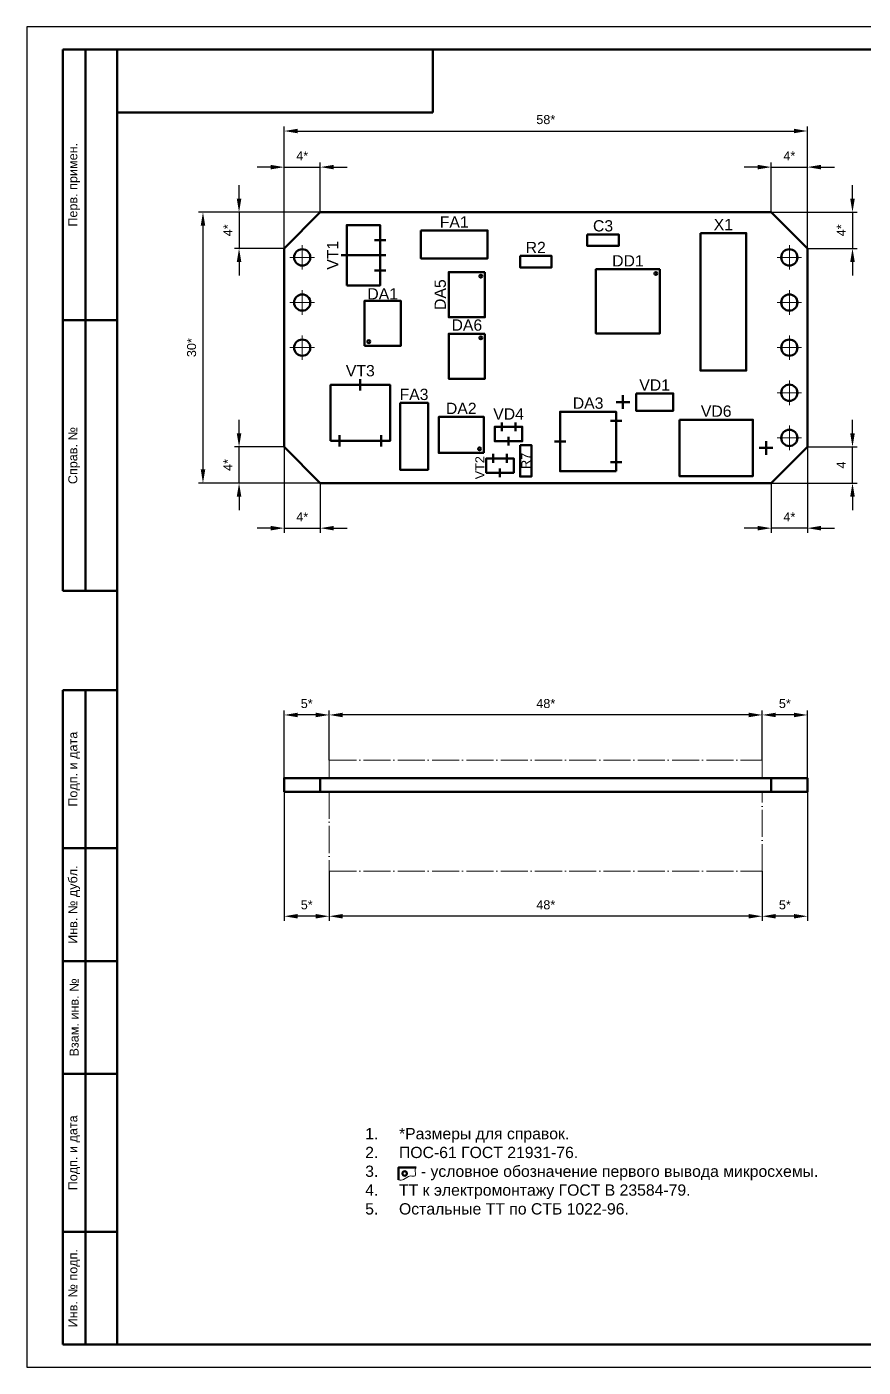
# Model space of a CAD drawing. Header units: millimetres. Extents: x 0 to 420, y 0 to 297.
# Drawn here: x 0 to 185.4, y 0 to 297 of the extents above; entities that cross this region are included whole.
import ezdxf

# ---------------------------------------------------------------- set-up
doc = ezdxf.new("R2010")
doc.units = ezdxf.units.MM
doc.header["$LTSCALE"] = 0.5
doc.linetypes.add('ACAD_ISO04W100', pattern=[30, 24, -3, 0, -3])
for name, color, linetype, lineweight in [('Оси', 6, 'Continuous', 13), ('Размеры', 3, 'Continuous', 13), ('Сплошная основная толстая', 4, 'Continuous', 50), ('Сплошная основная тонкая', 5, 'Continuous', 13), ('Текст', 2, 'Continuous', 50), ('Штамп', 7, 'Continuous', 50), ('Штрихпунктирная тонкая', 6, 'ACAD_ISO04W100', 13)]:
    doc.layers.add(name, color=color, linetype=linetype, lineweight=lineweight)
doc.styles.get("Standard").update_dxf_attribs({"font": 'ARIAL.TTF', "height": 2})
doc.dimstyles.new('ГОСТ', dxfattribs={"dimtxt": 2.5, "dimasz": 3, "dimexe": 1, "dimexo": 0, "dimgap": 1.5, "dimtad": 1, "dimlfac": 0.5, "dimtxsty": 'Standard', "dimcen": 0, "dimdle": 1.25, "dimadec": 0, "dimazin": 2, "dimtfac": 0.75, "dimtmove": 0, "dimatfit": 3, "dimldrblk": 'DOT', "dimfxl": 0, "dimtvp": 1.5, "dimtolj": 1, "dimtzin": 0, "dimarcsym": 0})

# ---------------------------------------------------------------- blocks, each defined once
blk = doc.blocks.new('*D48')
at = {"layer": 'Defpoints', "color": 0, "ltscale": 0.5}
for p in [(65.06, 265.91), (65.06, 255.91), (57.06, 247.91)]:
    blk.add_point(p, dxfattribs=at)
at = {"layer": 'Размеры', "color": 0, "lineweight": -2, "ltscale": 0.5}
for p, q in [((54.06, 265.91), (51.06, 265.91)), ((57.06, 247.91), (57.06, 266.91)), ((57.06, 265.91), (65.06, 265.91)), ((65.06, 255.91), (65.06, 266.91)), ((68.06, 265.91), (71.06, 265.91))]:
    blk.add_line(p, q, dxfattribs=at)
at = {"layer": 'Размеры', "color": 0, "ltscale": 0.5}
for points in [[(54.06, 266.41), (54.06, 265.41), (57.06, 265.91)], [(68.06, 266.41), (68.06, 265.41), (65.06, 265.91)]]:
    blk.add_solid(points, dxfattribs=at)
at = {"layer": 'Размеры', "color": 0, "ltscale": 0.5, "insert": (61.06, 268.41), "char_height": 2, "attachment_point": 5}
blk.add_mtext('\\A1;4*', dxfattribs=at)
blk = doc.blocks.new('_Dot')
at = {"color": 0, "linetype": 'ByBlock', "lineweight": -2}
blk.add_line((-0.5, 0), (-1, 0), dxfattribs=at)
at = {"color": 0, "linetype": 'ByBlock', "const_width": 0.5}
blk.add_lwpolyline([(-0.25, 0, 1), (0.25, 0, 1)], format="xyb", close=True, dxfattribs=at)
blk = doc.blocks.new('*D49')
at = {"layer": 'Defpoints', "color": 0, "ltscale": 0.5}
for p in [(65.06, 255.91), (47.06, 247.91), (57.06, 247.91)]:
    blk.add_point(p, dxfattribs=at)
at = {"layer": 'Размеры', "color": 0, "lineweight": -2, "ltscale": 0.5}
for p, q in [((47.06, 258.91), (47.06, 261.91)), ((65.06, 255.91), (46.06, 255.91)), ((47.06, 255.91), (47.06, 247.91)), ((57.06, 247.91), (46.06, 247.91)), ((47.06, 244.91), (47.06, 241.91))]:
    blk.add_line(p, q, dxfattribs=at)
at = {"layer": 'Размеры', "color": 0, "ltscale": 0.5}
for points in [[(46.56, 258.91), (47.56, 258.91), (47.06, 255.91)], [(46.56, 244.91), (47.56, 244.91), (47.06, 247.91)]]:
    blk.add_solid(points, dxfattribs=at)
at = {"layer": 'Размеры', "color": 0, "ltscale": 0.5, "insert": (44.56, 251.91), "char_height": 2, "attachment_point": 5, "rotation": 90}
blk.add_mtext('\\A1;4*', dxfattribs=at)
blk = doc.blocks.new('*D50')
at = {"layer": 'Defpoints', "color": 0, "ltscale": 0.5}
for p in [(173.06, 265.91), (165.06, 255.91), (173.06, 247.91)]:
    blk.add_point(p, dxfattribs=at)
at = {"layer": 'Размеры', "color": 0, "lineweight": -2, "ltscale": 0.5}
for p, q in [((162.06, 265.91), (159.06, 265.91)), ((165.06, 255.91), (165.06, 266.91)), ((165.06, 265.91), (173.06, 265.91)), ((173.06, 247.91), (173.06, 266.91)), ((176.06, 265.91), (179.06, 265.91))]:
    blk.add_line(p, q, dxfattribs=at)
at = {"layer": 'Размеры', "color": 0, "ltscale": 0.5}
for points in [[(162.06, 266.41), (162.06, 265.41), (165.06, 265.91)], [(176.06, 266.41), (176.06, 265.41), (173.06, 265.91)]]:
    blk.add_solid(points, dxfattribs=at)
at = {"layer": 'Размеры', "color": 0, "ltscale": 0.5, "insert": (169.06, 268.41), "char_height": 2, "attachment_point": 5}
blk.add_mtext('\\A1;4*', dxfattribs=at)
blk = doc.blocks.new('*D51')
at = {"layer": 'Defpoints', "color": 0, "ltscale": 0.5}
for p in [(165.06, 255.91), (173.06, 247.91), (183.06, 247.91)]:
    blk.add_point(p, dxfattribs=at)
at = {"layer": 'Размеры', "color": 0, "lineweight": -2, "ltscale": 0.5}
for p, q in [((183.06, 258.91), (183.06, 261.91)), ((165.06, 255.91), (184.06, 255.91)), ((183.06, 255.91), (183.06, 247.91)), ((173.06, 247.91), (184.06, 247.91)), ((183.06, 244.91), (183.06, 241.91))]:
    blk.add_line(p, q, dxfattribs=at)
at = {"layer": 'Размеры', "color": 0, "ltscale": 0.5}
for points in [[(182.56, 258.91), (183.56, 258.91), (183.06, 255.91)], [(182.56, 244.91), (183.56, 244.91), (183.06, 247.91)]]:
    blk.add_solid(points, dxfattribs=at)
at = {"layer": 'Размеры', "color": 0, "ltscale": 0.5, "insert": (180.56, 251.91), "char_height": 2, "attachment_point": 5, "rotation": 90}
blk.add_mtext('\\A1;4*', dxfattribs=at)
blk = doc.blocks.new('*D52')
at = {"layer": 'Defpoints', "color": 0, "ltscale": 0.5}
for p in [(173.06, 203.91), (183.06, 203.91), (165.06, 195.91)]:
    blk.add_point(p, dxfattribs=at)
at = {"layer": 'Размеры', "color": 0, "lineweight": -2, "ltscale": 0.5}
for p, q in [((183.06, 206.91), (183.06, 209.91)), ((173.06, 203.91), (184.06, 203.91)), ((183.06, 195.91), (183.06, 203.91)), ((165.06, 195.91), (184.06, 195.91)), ((183.06, 192.91), (183.06, 189.91))]:
    blk.add_line(p, q, dxfattribs=at)
at = {"layer": 'Размеры', "color": 0, "ltscale": 0.5}
for points in [[(182.56, 206.91), (183.56, 206.91), (183.06, 203.91)], [(182.56, 192.91), (183.56, 192.91), (183.06, 195.91)]]:
    blk.add_solid(points, dxfattribs=at)
at = {"layer": 'Размеры', "color": 0, "ltscale": 0.5, "insert": (180.56, 199.91), "char_height": 2, "attachment_point": 5, "rotation": 90}
blk.add_mtext('\\A1;4', dxfattribs=at)
blk = doc.blocks.new('*D53')
at = {"layer": 'Defpoints', "color": 0, "ltscale": 0.5}
for p in [(173.06, 203.91), (165.06, 195.91), (165.06, 185.91)]:
    blk.add_point(p, dxfattribs=at)
at = {"layer": 'Размеры', "color": 0, "lineweight": -2, "ltscale": 0.5}
for p, q in [((173.06, 203.91), (173.06, 184.91)), ((165.06, 195.91), (165.06, 184.91)), ((162.06, 185.91), (159.06, 185.91)), ((173.06, 185.91), (165.06, 185.91)), ((176.06, 185.91), (179.06, 185.91))]:
    blk.add_line(p, q, dxfattribs=at)
at = {"layer": 'Размеры', "color": 0, "ltscale": 0.5}
for points in [[(162.06, 186.41), (162.06, 185.41), (165.06, 185.91)], [(176.06, 186.41), (176.06, 185.41), (173.06, 185.91)]]:
    blk.add_solid(points, dxfattribs=at)
at = {"layer": 'Размеры', "color": 0, "ltscale": 0.5, "insert": (169.06, 188.41), "char_height": 2, "attachment_point": 5}
blk.add_mtext('\\A1;4*', dxfattribs=at)
blk = doc.blocks.new('*D54')
at = {"layer": 'Defpoints', "color": 0, "ltscale": 0.5}
for p in [(47.06, 203.91), (57.06, 203.91), (65.06, 195.91)]:
    blk.add_point(p, dxfattribs=at)
at = {"layer": 'Размеры', "color": 0, "lineweight": -2, "ltscale": 0.5}
for p, q in [((47.06, 206.91), (47.06, 209.91)), ((57.06, 203.91), (46.06, 203.91)), ((47.06, 195.91), (47.06, 203.91)), ((65.06, 195.91), (46.06, 195.91)), ((47.06, 192.91), (47.06, 189.91))]:
    blk.add_line(p, q, dxfattribs=at)
at = {"layer": 'Размеры', "color": 0, "ltscale": 0.5}
for points in [[(46.56, 206.91), (47.56, 206.91), (47.06, 203.91)], [(46.56, 192.91), (47.56, 192.91), (47.06, 195.91)]]:
    blk.add_solid(points, dxfattribs=at)
at = {"layer": 'Размеры', "color": 0, "ltscale": 0.5, "insert": (44.56, 199.91), "char_height": 2, "attachment_point": 5, "rotation": 90}
blk.add_mtext('\\A1;4*', dxfattribs=at)
blk = doc.blocks.new('*D55')
at = {"layer": 'Defpoints', "color": 0, "ltscale": 0.5}
for p in [(57.06, 203.91), (65.06, 195.91), (65.06, 185.91)]:
    blk.add_point(p, dxfattribs=at)
at = {"layer": 'Размеры', "color": 0, "lineweight": -2, "ltscale": 0.5}
for p, q in [((57.06, 203.91), (57.06, 184.91)), ((65.06, 195.91), (65.06, 184.91)), ((54.06, 185.91), (51.06, 185.91)), ((57.06, 185.91), (65.06, 185.91)), ((68.06, 185.91), (71.06, 185.91))]:
    blk.add_line(p, q, dxfattribs=at)
at = {"layer": 'Размеры', "color": 0, "ltscale": 0.5}
for points in [[(54.06, 186.41), (54.06, 185.41), (57.06, 185.91)], [(68.06, 186.41), (68.06, 185.41), (65.06, 185.91)]]:
    blk.add_solid(points, dxfattribs=at)
at = {"layer": 'Размеры', "color": 0, "ltscale": 0.5, "insert": (61.06, 188.41), "char_height": 2, "attachment_point": 5}
blk.add_mtext('\\A1;4*', dxfattribs=at)
blk = doc.blocks.new('*D56')
at = {"layer": 'Defpoints', "color": 0, "ltscale": 0.5}
for p in [(173.06, 273.91), (57.06, 247.91), (173.06, 247.91)]:
    blk.add_point(p, dxfattribs=at)
at = {"layer": 'Размеры', "color": 0, "lineweight": -2, "ltscale": 0.5}
for p, q in [((57.06, 247.91), (57.06, 274.91)), ((60.06, 273.91), (170.06, 273.91)), ((173.06, 247.91), (173.06, 274.91))]:
    blk.add_line(p, q, dxfattribs=at)
at = {"layer": 'Размеры', "color": 0, "ltscale": 0.5}
for points in [[(60.06, 274.41), (60.06, 273.41), (57.06, 273.91)], [(170.06, 274.41), (170.06, 273.41), (173.06, 273.91)]]:
    blk.add_solid(points, dxfattribs=at)
at = {"layer": 'Размеры', "color": 0, "ltscale": 0.5, "insert": (115.06, 276.43), "char_height": 2, "attachment_point": 5}
blk.add_mtext('\\A1;58*', dxfattribs=at)
blk = doc.blocks.new('*D57')
at = {"layer": 'Defpoints', "color": 0, "ltscale": 0.5}
for p in [(65.06, 255.91), (39.06, 195.91), (65.06, 195.91)]:
    blk.add_point(p, dxfattribs=at)
at = {"layer": 'Размеры', "color": 0, "lineweight": -2, "ltscale": 0.5}
for p, q in [((65.06, 255.91), (38.06, 255.91)), ((39.06, 252.91), (39.06, 198.91)), ((65.06, 195.91), (38.06, 195.91))]:
    blk.add_line(p, q, dxfattribs=at)
at = {"layer": 'Размеры', "color": 0, "ltscale": 0.5}
for points in [[(38.56, 252.91), (39.56, 252.91), (39.06, 255.91)], [(38.56, 198.91), (39.56, 198.91), (39.06, 195.91)]]:
    blk.add_solid(points, dxfattribs=at)
at = {"layer": 'Размеры', "color": 0, "ltscale": 0.5, "insert": (36.54, 225.91), "char_height": 2, "attachment_point": 5, "rotation": 90}
blk.add_mtext('\\A1;30*', dxfattribs=at)
blk = doc.blocks.new('*D67')
at = {"layer": 'Defpoints', "color": 0, "ltscale": 0.5}
for p in [(163.06, 144.52), (163.06, 134.52), (173.06, 130.52)]:
    blk.add_point(p, dxfattribs=at)
at = {"layer": 'Размеры', "color": 0, "lineweight": -2, "ltscale": 0.5}
for p, q in [((163.06, 134.52), (163.06, 145.52)), ((170.06, 144.52), (166.06, 144.52)), ((173.06, 130.52), (173.06, 145.52))]:
    blk.add_line(p, q, dxfattribs=at)
at = {"layer": 'Размеры', "color": 0, "ltscale": 0.5}
for points in [[(166.06, 145.02), (166.06, 144.02), (163.06, 144.52)], [(170.06, 145.02), (170.06, 144.02), (173.06, 144.52)]]:
    blk.add_solid(points, dxfattribs=at)
at = {"layer": 'Размеры', "color": 0, "ltscale": 0.5, "insert": (168.06, 147.04), "char_height": 2, "attachment_point": 5}
blk.add_mtext('\\A1;5*', dxfattribs=at)
blk = doc.blocks.new('*D68')
at = {"layer": 'Defpoints', "color": 0, "ltscale": 0.5}
for p in [(67.06, 144.52), (67.06, 134.52), (163.06, 134.52)]:
    blk.add_point(p, dxfattribs=at)
at = {"layer": 'Размеры', "color": 0, "lineweight": -2, "ltscale": 0.5}
for p, q in [((67.06, 134.52), (67.06, 145.52)), ((160.06, 144.52), (70.06, 144.52)), ((163.06, 134.52), (163.06, 145.52))]:
    blk.add_line(p, q, dxfattribs=at)
at = {"layer": 'Размеры', "color": 0, "ltscale": 0.5}
for points in [[(70.06, 145.02), (70.06, 144.02), (67.06, 144.52)], [(160.06, 145.02), (160.06, 144.02), (163.06, 144.52)]]:
    blk.add_solid(points, dxfattribs=at)
at = {"layer": 'Размеры', "color": 0, "ltscale": 0.5, "insert": (115.06, 147.04), "char_height": 2, "attachment_point": 5}
blk.add_mtext('\\A1;48*', dxfattribs=at)
blk = doc.blocks.new('*D69')
at = {"layer": 'Defpoints', "color": 0, "ltscale": 0.5}
for p in [(57.06, 144.52), (67.06, 134.52), (57.06, 130.52)]:
    blk.add_point(p, dxfattribs=at)
at = {"layer": 'Размеры', "color": 0, "lineweight": -2, "ltscale": 0.5}
for p, q in [((57.06, 130.52), (57.06, 145.52)), ((64.06, 144.52), (60.06, 144.52)), ((67.06, 134.52), (67.06, 145.52))]:
    blk.add_line(p, q, dxfattribs=at)
at = {"layer": 'Размеры', "color": 0, "ltscale": 0.5}
for points in [[(60.06, 145.02), (60.06, 144.02), (57.06, 144.52)], [(64.06, 145.02), (64.06, 144.02), (67.06, 144.52)]]:
    blk.add_solid(points, dxfattribs=at)
at = {"layer": 'Размеры', "color": 0, "ltscale": 0.5, "insert": (62.06, 147.04), "char_height": 2, "attachment_point": 5}
blk.add_mtext('\\A1;5*', dxfattribs=at)
blk = doc.blocks.new('*D70')
at = {"layer": 'Defpoints', "color": 0, "ltscale": 0.5}
for p in [(173.06, 127.52), (163.06, 109.92), (163.06, 99.92)]:
    blk.add_point(p, dxfattribs=at)
at = {"layer": 'Размеры', "color": 0, "lineweight": -2, "ltscale": 0.5}
for p, q in [((173.06, 127.52), (173.06, 98.92)), ((163.06, 109.92), (163.06, 98.92)), ((170.06, 99.92), (166.06, 99.92))]:
    blk.add_line(p, q, dxfattribs=at)
at = {"layer": 'Размеры', "color": 0, "ltscale": 0.5}
for points in [[(166.06, 100.42), (166.06, 99.42), (163.06, 99.92)], [(170.06, 100.42), (170.06, 99.42), (173.06, 99.92)]]:
    blk.add_solid(points, dxfattribs=at)
at = {"layer": 'Размеры', "color": 0, "ltscale": 0.5, "insert": (168.06, 102.44), "char_height": 2, "attachment_point": 5}
blk.add_mtext('\\A1;5*', dxfattribs=at)
blk = doc.blocks.new('*D71')
at = {"layer": 'Defpoints', "color": 0, "ltscale": 0.5}
for p in [(67.06, 109.92), (163.06, 109.92), (67.06, 99.92)]:
    blk.add_point(p, dxfattribs=at)
at = {"layer": 'Размеры', "color": 0, "lineweight": -2, "ltscale": 0.5}
for p, q in [((67.06, 109.92), (67.06, 98.92)), ((163.06, 109.92), (163.06, 98.92)), ((160.06, 99.92), (70.06, 99.92))]:
    blk.add_line(p, q, dxfattribs=at)
at = {"layer": 'Размеры', "color": 0, "ltscale": 0.5}
for points in [[(70.06, 100.42), (70.06, 99.42), (67.06, 99.92)], [(160.06, 100.42), (160.06, 99.42), (163.06, 99.92)]]:
    blk.add_solid(points, dxfattribs=at)
at = {"layer": 'Размеры', "color": 0, "ltscale": 0.5, "insert": (115.06, 102.44), "char_height": 2, "attachment_point": 5}
blk.add_mtext('\\A1;48*', dxfattribs=at)
blk = doc.blocks.new('*D72')
at = {"layer": 'Defpoints', "color": 0, "ltscale": 0.5}
for p in [(57.06, 127.52), (67.06, 109.92), (57.06, 99.92)]:
    blk.add_point(p, dxfattribs=at)
at = {"layer": 'Размеры', "color": 0, "lineweight": -2, "ltscale": 0.5}
for p, q in [((57.06, 127.52), (57.06, 98.92)), ((67.06, 109.92), (67.06, 98.92)), ((64.06, 99.92), (60.06, 99.92))]:
    blk.add_line(p, q, dxfattribs=at)
at = {"layer": 'Размеры', "color": 0, "ltscale": 0.5}
for points in [[(60.06, 100.42), (60.06, 99.42), (57.06, 99.92)], [(64.06, 100.42), (64.06, 99.42), (67.06, 99.92)]]:
    blk.add_solid(points, dxfattribs=at)
at = {"layer": 'Размеры', "color": 0, "ltscale": 0.5, "insert": (62.06, 102.44), "char_height": 2, "attachment_point": 5}
blk.add_mtext('\\A1;5*', dxfattribs=at)

msp = doc.modelspace()

# ---------------------------------------------------------------- linework, layer by layer
at = {"ltscale": 0.5}
msp.add_lwpolyline([(420, 297), (0, 297), (0, 0), (420, 0)], close=True, dxfattribs=at)
at = {"layer": 'Оси', "ltscale": 0.5}
for p, q in [((61.059, 248.627), (61.059, 243.191)), ((169.059, 248.627), (169.059, 243.191)), ((63.777, 245.909), (58.34, 245.909)), ((171.777, 245.909), (166.34, 245.909)), ((61.059, 238.627), (61.059, 233.191)), ((169.059, 238.627), (169.059, 233.191)), ((63.777, 235.909), (58.34, 235.909)), ((171.777, 235.909), (166.34, 235.909)), ((63.777, 225.909), (58.34, 225.909)), ((61.059, 228.627), (61.059, 223.191)), ((171.777, 225.909), (166.34, 225.909)), ((169.059, 228.627), (169.059, 223.191)), ((169.059, 218.627), (169.059, 213.191)), ((171.777, 215.909), (166.34, 215.909)), ((169.059, 208.627), (169.059, 203.191)), ((171.777, 205.909), (166.34, 205.909))]:
    msp.add_line(p, q, dxfattribs=at)
at = {"layer": 'Сплошная основная толстая', "linetype": 'Continuous'}
for p, q in [((57.059, 247.909), (65.059, 255.909)), ((165.059, 255.909), (173.059, 247.909)), ((130.641, 213.844), (133.689, 213.844)), ((132.165, 215.368), (132.165, 212.32)), ((105.284, 209.336), (105.284, 207.392)), ((108.334, 209.336), (108.334, 207.392)), ((106.809, 206.136), (106.809, 204.192)), ((163.887, 202.16), (163.887, 205.208)), ((65.059, 195.909), (57.059, 203.909)), ((103.379, 202.351), (103.379, 200.407)), ((106.429, 202.351), (106.429, 200.407)), ((165.411, 203.684), (162.363, 203.684)), ((173.059, 203.909), (165.059, 195.909)), ((104.904, 199.151), (104.904, 197.207))]:
    msp.add_line(p, q, dxfattribs=at)
at = {"layer": 'Сплошная основная толстая', "ltscale": 0.5}
for p, q in [((79.582, 249.734), (77.086, 249.734)), ((79.582, 246.384), (69.686, 246.384)), ((79.582, 243.034), (77.086, 243.034)), ((73.939, 216.396), (73.939, 218.892)), ((131.892, 209.709), (129.396, 209.709)), ((69.339, 203.996), (69.339, 206.492)), ((78.539, 203.996), (78.539, 206.492)), ((119.492, 205.109), (116.996, 205.109)), ((131.892, 200.509), (129.396, 200.509)), ((65.059, 127.522), (65.059, 130.522)), ((165.059, 127.522), (165.059, 130.522))]:
    msp.add_line(p, q, dxfattribs=at)
at = {"layer": 'Сплошная основная толстая', "linetype": 'Continuous'}
for points in [[(65.059, 255.909), (165.059, 255.909)], [(57.059, 203.909), (57.059, 247.909)], [(173.059, 247.909), (173.059, 203.909)], [(165.059, 195.909), (65.059, 195.909)]]:
    msp.add_lwpolyline(points, dxfattribs=at)
at = {"layer": 'Сплошная основная толстая', "ltscale": 0.5}
for points in [[(70.934, 239.684), (70.934, 253.084), (78.334, 253.084), (78.334, 246.384)], [(78.334, 246.384), (78.334, 239.684), (70.934, 239.684)], [(82.393, 41.502), (82.393, 44.237), (86.294, 44.237)]]:
    msp.add_lwpolyline(points, dxfattribs=at)
at = {"layer": 'Сплошная основная толстая', "linetype": 'Continuous'}
for points in [[(87.359, 251.869), (102.159, 251.869), (102.159, 245.669), (87.359, 245.669)], [(124.266, 250.992), (131.251, 250.992), (131.251, 248.452), (124.266, 248.452)], [(149.349, 251.309), (159.509, 251.309), (159.509, 220.829), (149.349, 220.829)], [(109.344, 246.229), (116.329, 246.229), (116.329, 243.689), (109.344, 243.689)], [(101.564, 242.657), (101.564, 232.657), (93.564, 232.657), (93.564, 242.657)], [(140.373, 243.277), (140.373, 229.077), (126.173, 229.077), (126.173, 243.277)], [(74.896, 226.307), (74.896, 236.307), (82.896, 236.307), (82.896, 226.307)], [(101.564, 229.004), (101.564, 219.004), (93.564, 219.004), (93.564, 229.004)], [(67.339, 205.244), (67.339, 217.644), (80.539, 217.644), (80.539, 205.244)], [(135.061, 215.749), (143.316, 215.749), (143.316, 211.939), (135.061, 211.939)], [(82.749, 213.644), (88.949, 213.644), (88.949, 198.844), (82.749, 198.844)], [(130.644, 198.509), (118.244, 198.509), (118.244, 211.709), (130.644, 211.709)], [(101.326, 202.574), (91.326, 202.574), (91.326, 210.574), (101.326, 210.574)], [(106.809, 208.364), (109.859, 208.364), (109.859, 205.164), (103.759, 205.164), (103.759, 208.364)], [(144.691, 209.934), (160.991, 209.934), (160.991, 197.434), (144.691, 197.434)], [(109.344, 204.319), (111.884, 204.319), (111.884, 197.334), (109.344, 197.334)], [(104.904, 201.379), (107.954, 201.379), (107.954, 198.179), (101.854, 198.179), (101.854, 201.379)]]:
    msp.add_lwpolyline(points, close=True, dxfattribs=at)
at = {"layer": 'Сплошная основная толстая', "ltscale": 0.5}
msp.add_lwpolyline([(57.059, 127.522), (173.059, 127.522), (173.059, 130.522), (57.059, 130.522)], close=True, dxfattribs=at)
at = {"layer": 'Сплошная основная толстая', "linetype": 'Continuous'}
for centre in [(61.059, 245.909), (169.059, 245.909), (61.059, 235.909), (169.059, 235.909), (61.059, 225.909), (169.059, 225.909), (169.059, 215.909), (169.059, 205.909)]:
    msp.add_circle(centre, 1.8, dxfattribs=at)
at = {"layer": 'Сплошная основная толстая', "ltscale": 0.5}
for centre, radius in [((100.658, 241.725), 0.32), ((139.468, 242.345), 0.32), ((75.802, 227.238), 0.32), ((100.658, 228.073), 0.32), ((100.395, 203.48), 0.32), ((83.777, 42.931), 0.5)]:
    msp.add_circle(centre, radius, dxfattribs=at)
at = {"layer": 'Сплошная основная тонкая', "ltscale": 0.5}
msp.add_open_spline([(82.393, 41.502), (82.806, 41.446), (83.769, 41.419), (84.649, 42.654), (86.578, 42.001), (85.894, 43.558), (86.192, 44.116), (86.294, 44.237)], degree=3, knots=[0.4646389, 0.4646389, 0.4646389, 0.4646389, 1.6442917, 3.3253194, 4.3823644, 5.8303655, 6.3065553, 6.3065553, 6.3065553, 6.3065553], dxfattribs=at)
at = {"layer": 'Штамп', "ltscale": 0.5}
for p, q in [((20, 292), (8, 292)), ((8, 292), (8, 172)), ((13, 292), (13, 172)), ((90, 278), (90, 292)), ((20, 278), (90, 278)), ((20, 232), (8, 232)), ((20, 172), (8, 172)), ((20, 150), (8, 150)), ((8, 150), (8, 5)), ((13, 150), (13, 5)), ((20, 115), (8, 115)), ((20, 90), (8, 90)), ((20, 65), (8, 65)), ((20, 30), (8, 30)), ((20, 5), (8, 5))]:
    msp.add_line(p, q, dxfattribs=at)
msp.add_lwpolyline([(20, 5), (415, 5), (415, 292), (20, 292)], close=True, dxfattribs=at)
at = {"layer": 'Штрихпунктирная тонкая', "ltscale": 0.5}
for p, q in [((67.059, 130.522), (67.059, 134.522)), ((67.059, 134.522), (163.059, 134.522)), ((163.059, 134.522), (163.059, 130.522)), ((67.059, 127.522), (67.059, 109.922)), ((163.059, 109.922), (163.059, 127.522)), ((67.059, 109.922), (163.059, 109.922))]:
    msp.add_line(p, q, dxfattribs=at)

# ---------------------------------------------------------------- texts
at = {"ltscale": 0.5, "insert": (75.021, 33.797), "char_height": 2.5, "width": 176.5847, "attachment_point": 7}
msp.add_mtext('\\pi-7.5,l7.5,t7.5;1.^I*{\\fArial|b0|i0|c204|p34;Размеры для справок.\\P2.^IПОС-61 ГОСТ 21931-76.\\P3.^I     - условное обозначение первого вывода микросхемы.\\P4.^IТТ к электромонтажу ГОСТ В 23584-79.\\P5.^IОстальные ТТ по СТБ 1022-96.}', dxfattribs=at)
at = {"layer": 'Текст', "ltscale": 0.5, "char_height": 2.5, "width": 11.06017, "attachment_point": 8}
for s, insert in [('{\\fArial|b0|i0|c204|p34;FA1}', (94.759, 252.493)), ('{\\fArial|b0|i0|c204|p34;C3}', (127.759, 251.615)), ('{\\fArial|b0|i0|c204|p34;X1}', (154.429, 251.933)), ('{\\fArial|b0|i0|c204|p34;R2}', (112.836, 246.853)), ('{\\fArial|b0|i0|c204|p34;DD1}', (133.273, 243.9)), ('{\\fArial|b0|i0|c204|p34;DA1}', (78.896, 236.585)), ('{\\fArial|b0|i0|c204|p34;DA6}', (97.564, 229.628)), ('{\\fArial|b0|i0|c204|p34;VT3}', (73.939, 219.516)), ('{\\fArial|b0|i0|c204|p34;FA3}', (85.849, 214.268)), ('{\\fArial|b0|i0|c204|p34;VD1}', (139.189, 216.373)), ('{\\fArial|b0|i0|c204|p34;DA3}', (124.444, 212.333)), ('{\\fArial|b0|i0|c204|p34;DA2}', (96.326, 211.198)), ('{\\fArial|b0|i0|c204|p34;VD4}', (106.809, 209.96)), ('{\\fArial|b0|i0|c204|p34;VD6}', (152.841, 210.558))]:
    msp.add_mtext(s, dxfattribs=dict(at, insert=insert))
at = {"layer": 'Текст', "ltscale": 0.5, "rotation": 90}
for s, insert, char_height, width, attachment_point in [('{\\fArial|b0|i0|c204|p34;VT1}', (69.062, 246.384), 2.5, 11.06017, 8), ('{\\fArial|b0|i0|c204|p34;DA5}', (92.94, 237.657), 2.5, 11.06017, 8), ('{\\fArial|b0|i0|c204|p34;R7}', (110.614, 200.827), 2, 6.985, 5), ('{\\fArial|b0|i0|c204|p34;VT2}', (101.432, 199.309), 2, 11.06017, 8)]:
    msp.add_mtext(s, dxfattribs=dict(at, insert=insert, char_height=char_height, width=width, attachment_point=attachment_point))
at = {"layer": 'Штамп', "ltscale": 0.5, "char_height": 2, "attachment_point": 5, "rotation": 90}
for s, insert, width in [('{\\fArial|b0|i0|c204|p34;Перв. примен.}', (10.5, 262), 60), ('{\\fArial|b0|i0|c204|p34;Справ. №}', (10.5, 202), 60), ('{\\fArial|b0|i0|c204|p34;Подп. и дата}', (10.5, 132.5), 35), ('{\\fArial|b0|i0|c204|p34;Инв. № дубл.}', (10.5, 102.5), 25), ('{\\fArial|b0|i0|c204|p34;Взам. инв. №}', (10.5, 77.5), 25), ('{\\fArial|b0|i0|c204|p34;Подп. и дата}', (10.5, 47.5), 35), ('{\\fArial|b0|i0|c204|p34;Инв. № подп.}', (10.5, 17.5), 25)]:
    msp.add_mtext(s, dxfattribs=dict(at, insert=insert, width=width))

# ---------------------------------------------------------------- dimensions: what is measured, and where the dimension line sits
at = {"layer": 'Размеры', "ltscale": 0.5}
for base, p1, p2, override, picture, middle in [((173.059, 273.909), (57.059, 247.909), (173.059, 247.909), {"dimpost": '*'}, '*D56', (115.059, 273.909)), ((65.059, 265.909), (57.059, 247.909), (65.059, 255.909), {"dimpost": '*'}, '*D48', (61.059, 265.909)), ((173.059, 265.909), (165.059, 255.909), (173.059, 247.909), {"dimpost": '*'}, '*D50', (169.059, 265.909)), ((65.059, 185.909), (57.059, 203.909), (65.059, 195.909), {"dimpost": '*'}, '*D55', (61.059, 185.909)), ((165.059, 185.909), (173.059, 203.909), (165.059, 195.909), {"dimpost": '*'}, '*D53', (169.059, 185.909)), ((57.059, 144.522), (67.059, 134.522), (57.059, 130.522), {"dimpost": '*', "dimtmove": 1}, '*D69', (62.059, 144.522)), ((67.059, 144.522), (163.059, 134.522), (67.059, 134.522), {"dimpost": '*', "dimtmove": 1}, '*D68', (115.059, 144.522)), ((163.059, 144.522), (173.059, 130.522), (163.059, 134.522), {"dimpost": '*'}, '*D67', (168.059, 144.522)), ((57.059, 99.922), (67.059, 109.922), (57.059, 127.522), {"dimpost": '*', "dimtmove": 1}, '*D72', (62.059, 99.922)), ((67.059, 99.922), (163.059, 109.922), (67.059, 109.922), {"dimpost": '*', "dimtmove": 1}, '*D71', (115.059, 99.922))]:
    dim = msp.add_linear_dim(base=base, p1=p1, p2=p2, dimstyle='ГОСТ', override=override, dxfattribs=at)
    dim.commit()
    dim.dimension.update_dxf_attribs({"geometry": picture, "text_midpoint": middle, "dimtype": 160})
for base, p1, p2, picture, middle in [((47.059, 247.909), (65.059, 255.909), (57.059, 247.909), '*D49', (47.059, 251.909)), ((183.059, 247.909), (165.059, 255.909), (173.059, 247.909), '*D51', (183.059, 251.909)), ((39.059, 195.909), (65.059, 255.909), (65.059, 195.909), '*D57', (39.059, 225.909)), ((47.059, 203.909), (65.059, 195.909), (57.059, 203.909), '*D54', (47.059, 199.909))]:
    dim = msp.add_linear_dim(base=base, p1=p1, p2=p2, angle=90, dimstyle='ГОСТ', override={"dimpost": '*'}, dxfattribs=at)
    dim.commit()
    dim.dimension.update_dxf_attribs({"geometry": picture, "text_midpoint": middle, "dimtype": 160})
dim = msp.add_linear_dim(base=(183.059, 203.909), p1=(165.059, 195.909), p2=(173.059, 203.909), angle=90, dimstyle='ГОСТ', dxfattribs=at)
dim.commit()
dim.dimension.update_dxf_attribs({"geometry": '*D52', "text_midpoint": (183.059, 199.909), "dimtype": 160})
dim = msp.add_linear_dim(base=(163.059, 99.922), p1=(173.059, 127.522), p2=(163.059, 109.922), dimstyle='ГОСТ', override={"dimpost": '*'}, dxfattribs=at)
dim.commit()
dim.dimension.update_dxf_attribs({"geometry": '*D70', "text_midpoint": (168.059, 102.44)})

doc.saveas('drawing.dxf')
